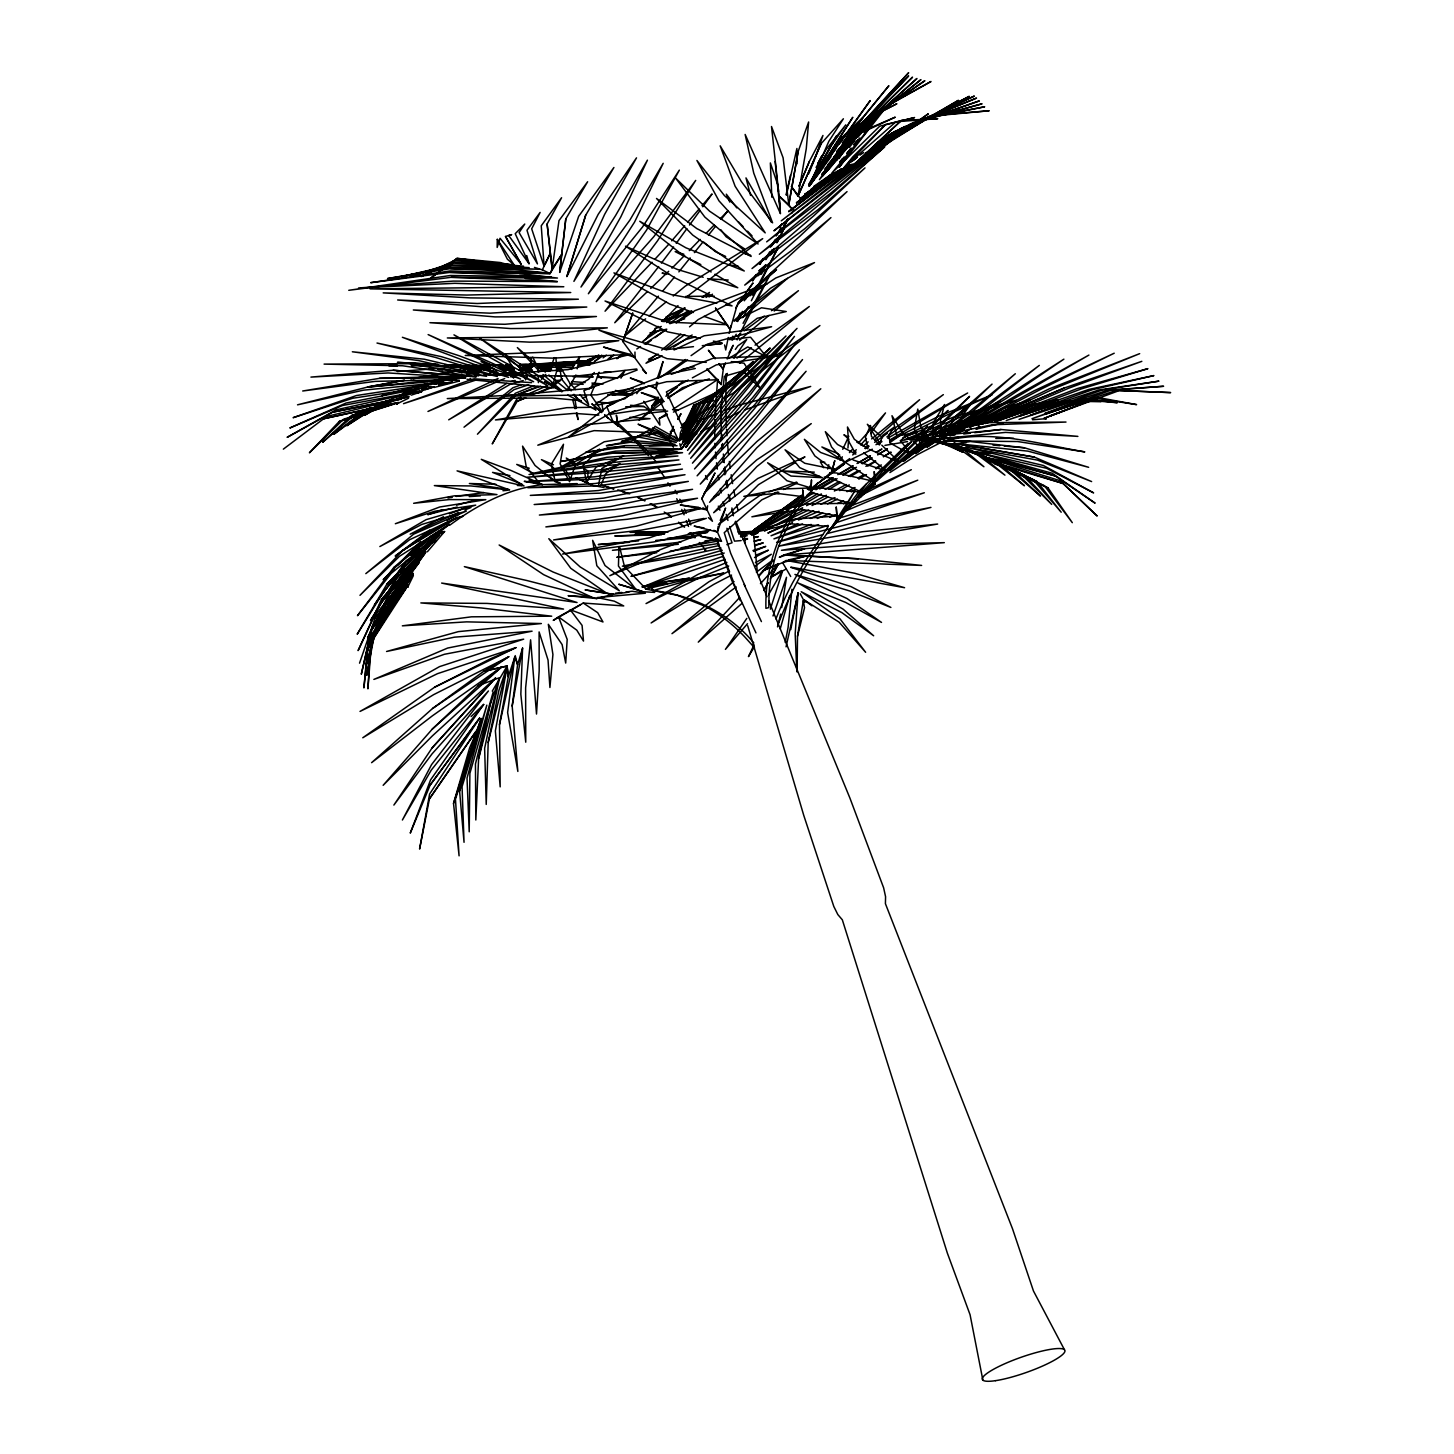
<?xml version="1.0" encoding="UTF-8"?>
<svg xmlns="http://www.w3.org/2000/svg" width="1454" height="1454" viewBox="0 0 1454 1454"><rect width="100%" height="100%" fill="white"/><g stroke="black" fill="none" stroke-linecap="round" stroke-linejoin="round"><path stroke-width="1.5" d="M480.729 719.857L476.003 733.852L476.021 731.362L429.439 798.828L419.588 849.063L429.602 794.066L479.638 718.076L430.184 784.978L410.264 833.106L430.566 779.889L483.709 704.427L471.096 716.586M721.402 417.298L721.402 411.591M797.101 671.675L797.501 636.234L803.299 600.629L804.734 602.21L804.553 600.229L839.158 622.203L865.621 652.264L840.012 618.895L801.209 591.723L841.921 612.661L873.654 635.78L843.138 609.171L797.955 582.945L845.592 602.392L881.524 622.421L846.991 598.521L794.938 574.421L849.609 590.942L890.902 607.445L850.972 586.598L790.867 567.423M519.405 265.846L512.699 265.864L514.153 265.028L497.286 239.347L497.177 247.416L500.031 238.256L521.168 264.228L505.501 236.475L511.663 234.621L508.7 235.53L529.02 263.701L526.73 255.54M932.905 439.253L933.232 422.841L944.518 404.503L940.338 420.842L942.846 436.454M714.768 419.388L714.75 439.053M721.402 409.683L721.566 402.94M817.893 482.601L810.968 491.507L811.477 480.074L810.968 491.507L803.808 500.231L802.699 489.962L803.808 500.231M618.986 546.849L618.441 566.042L635.652 589.124L642.959 591.705L654.5 592.396L652.101 588.634L654.5 592.396M727.327 373.424L725.946 379.567L726.109 373.896L725.782 404.703M499.504 724.528L514.807 656.972L507.61 712.551L517.86 771.438L512.172 706.062L517.588 664.805L514.807 656.972L508.282 676.746L499.504 724.528L500.176 786.868L495.36 730.908L507.155 666.677L498.94 690.232L488.199 742.394L486.236 804.425L484.636 748.337L499.14 679.781L478.602 758.734L475.822 820.001L475.458 764.022L493.179 692.013L469.896 773.328L469.206 831.797L467.025 778.126L486.836 705.154L462.063 786.669L464.044 842.302L459.591 791.121L475.549 733.906M515.207 655.59L517.588 664.805L522.586 648.102L520.841 694.176L525.748 742.194L525.621 687.869L530.601 639.815L536.508 714.041L539.18 670.657L539.107 631.927L548.049 660.08L549.921 687.506L552.92 654.518L548.322 624.293L562.116 644.576L565.697 663.06L567.187 639.378L558.518 616.896L583.272 603.047L623.748 605.936L614.315 601.174L597.285 597.558L645.376 593.232L632.126 591.251L625.929 591.978M745.12 542.796L744.321 533.6L739.941 533.545M714.895 417.298L717.585 379.73L706.808 368.916L721.184 384.547L723.91 364.827M405.63 588.525L398.105 598.303L370.643 643.122L367.917 688.832L371.751 639.287L386.419 616.314M648.575 385.928L607.318 406.557L568.569 436.945L611.734 412.5L658.735 398.051L641.25 392.598L663.824 401.577L656.136 388.636L656.572 382.148M786.069 646.848L798.119 592.723L795.174 633.908L796.847 671.657M847.955 448.032L848.518 440.18M798.119 592.723L790.722 629.637M837.34 521.368L836.25 507.173L837.34 521.368L829.034 531.492L854.861 490.834L837.34 521.368L852.898 502.157L840.448 515.988L860.023 490.162L908.15 443.343M413.39 575.566L407.629 587.307L408.101 585.18L397.942 597.485L368.062 642.123L363.918 687.924L369.043 638.052L413.172 574.076L403.067 585.29L371.188 630.364L361.301 674.238L372.515 626.092L418.97 562.753L408.647 572.785M679.436 441.144L680.472 432.583L693.849 405.03L713.678 400.359L694.648 404.721L680.399 439.635L682.053 434.019M791.939 589.27L788.123 627.31L785.233 642.432M725.946 379.567L726.437 375.114M529.02 263.701L515.225 233.694L524.767 224.043L519.096 232.585L537.435 263.901L526.984 230.259L540.125 212.429L531.673 228.805L544.105 266.3L541.251 225.788L561.589 197.726L547.122 223.971L552.138 268.935L561.844 254.177L550.048 273.57L450.122 270.935L370.697 282.676L450.068 272.389L550.048 273.57L552.138 268.935L558.99 220.608L587.634 181.732L565.788 218.918L559.681 272.389L578.674 216.319L613.915 167.483L585.653 215.301L566.878 276.514L598.194 214.338L636.507 157.85L604.628 214.374L573.912 281.367L615.551 215.592L647.43 160.158L620.84 216.864L580.982 287.056L629.909 220.063L663.188 163.321L634.471 222.244L588.361 293.744L642.432 227.115L679.345 170.136L646.503 230.186L596.267 301.65L653.755 236.748L695.703 180.405L657.572 240.782L605.046 311.211L652.01 262.247M559.681 272.389L565.788 218.918M708.425 517.624L712.46 521.277L707.098 509.9L707.607 505.81M712.46 538.144L700.41 536.272L721.475 541.306L717.404 532.019L718.149 526.403M711.17 271.971L682.653 255.068L639.76 221.262L685.961 247.834L744.284 271.007L692.74 235.094L656.517 198.453L696.757 228.551L751.155 256.486L704.845 217.064L675.637 178.097L709.57 211.175L758.097 243.981L718.948 200.816L696.92 160.467L724.383 195.527L765.222 232.876L735.106 186.221L720.184 145.836L741.286 181.459L772.601 222.844L753.735 173.081L745.139 134.459L780.398 213.538L779.09 196.036L788.795 204.705L783.106 157.814L771.511 126.516L779.09 196.036L791.23 208.086L788.795 204.705L798.119 151.652L808.624 121.991L806.279 148.653L797.992 196.181L791.339 186.439L800.5 198.635L835.723 172.644M780.671 614.079L777.508 626.892M781.707 607.59L786.523 577.293L773.001 615.969M402.267 588.143L374.187 632.054L366.717 675.419L375.659 628.037L398.051 594.577M788.795 204.705L798.119 151.652M512.172 706.062L522.586 648.102M577.165 368.862L579.637 356.666L571.477 369.443M728.272 337.492L725.728 349.978L724.601 344.962M729.108 333.329L737.233 304.758M786.396 195.127L796.901 148.49L797.101 163.793M598.648 484.364L601.956 468.406L623.584 455.793L619.64 457.41M732.016 340.091L732.852 336.11M478.602 758.734L490.125 704.699L498.886 679.654M786.105 194.636L790.431 175.389M849.718 458.592L831.815 471.659L834.741 460.791L831.815 471.659L820.365 481.637M949.135 444.306L939.629 442.507L939.847 441.543L973.689 452.03L1004.932 475.167L979.978 454.52L939.847 441.543L957.314 445.469L991.101 459.319L1024.452 485.763L996.772 461.918L950.68 443.688L971.018 450.177L1006.531 466.625L1040.446 496.05L1011.566 469.042L962.603 447.959L1020.435 473.313L1051.696 504.411L1025.015 475.531L973.889 452.557L1033.067 479.529L1061.202 512.226L1037.211 481.692L996.608 461.881L984.721 457.883L1044.408 485.709L1072.307 522.677L1048.061 487.944L1008.149 468.043L994.827 463.481L1010.148 466.916L1062.965 483.455L1097.188 516.006L1060.329 480.783L985.721 457.519L1000.534 460.209L1055.113 475.912L1095.116 503.157L1052.187 473.277L975.761 451.94L990.828 453.466M797.501 636.234L804.535 607.754L803.299 600.629M407.629 587.307L408.138 585.271L368.062 642.123M488.199 742.394L507.155 666.677M789.74 595.413L780.216 628.928M827.689 469.06L828.78 464.753M650.174 386.182L656.136 388.636L657.735 382.402M658.789 378.222L663.024 361.555L657.408 377.931M630.491 405.248L643.886 406.502L650.738 411.118L652.101 405.793L658.062 397.069M866.257 484.109L848.082 509.463L860.859 496.741L862.004 492.27L830.67 478.057L824.218 477.094M552.356 386.8L556.882 370.443L555.901 357.884M673.42 447.232L668.295 438.744L673.456 426.385M476.276 731.998L481.365 718.53L455.465 799.173L459.082 855.843L453.521 803.426L469.624 747.919L476.694 731.562L476.003 733.852M808.987 489.998L810.26 485.654M459.591 791.121L481.365 718.53M566.878 276.514L585.653 215.301M770.347 609.19L782.416 571.513M453.521 803.426L476.694 731.562M729.963 329.167L715.55 308.157L729.963 329.167L731.126 325.623M550.303 369.352L554.247 357.611M704.118 527.966L694.176 526.13L717.404 532.019L725.582 508.028L720.203 520.405M815.494 157.196L822.964 135.458L809.315 161.576L798.973 186.148M359.538 663.169L376.713 613.334L425.568 551.738L379.73 604.482L358.102 650.61L381.439 599.484L415.117 560.044L433.383 541.124L381.439 599.484M622.857 341.545L632.69 313.173L622.857 341.545L646.358 373.533L642.541 369.716M738.141 319.626L740.359 313.373M777.872 625.038C793.03 585.071 814.513 547.249 841.83 514.352L829.034 531.492M599.121 372.206L595.377 382.111L589.361 388.818M413.736 564.843L385.637 603.01L366.353 653.246L383.692 607.736L404.157 580.782M701.809 498.704L714.877 473.15L701.809 498.704L707.098 509.9L680.308 504.992L698.792 507.319M679.836 439.544L693.849 405.03M736.76 321.098L740.05 313.064M808.642 173.88L814.64 159.286M799.137 185.894L809.315 161.576M601.72 483.273L605.755 473.731L619.949 463.462L601.956 471.641M718.967 363.773L722.929 368.843L725.473 362.955M727.182 359.011L733.161 345.252L729.036 353.031M821.128 143.673L797.992 196.181L821.128 143.673L843.393 118.774L828.871 141.274L809.187 185.876M680.399 439.635L696.321 404.303L722.075 390.872L697.375 404.085L681.453 439.69L699.719 403.503L730.144 382.656L701.228 403.049L682.944 440.108L704.445 401.849L739.668 373.46L706.444 400.977L682.598 442.47L693.722 429.221L713.478 397.56L753.263 361.501L710.715 398.905L682.598 442.47M737.123 339.891L739.904 333.82M842.738 449.304L848.809 436.255M954.569 432.638L962.548 415.517L971.817 402.54L954.46 417.316M544.996 264.428L550.321 253.232L542.342 269.844L534.454 267.409M754.063 644.813L748.465 656.608L754.299 646.921M743.394 316.881L748.356 306.685M770.256 254.359L772.256 250.288M413.081 562.753L391.835 588.47L367.589 637.852L389.508 593.759L409.81 569.659M682.598 432.147L696.321 404.303M785.832 223.534L787.832 219.481M761.569 274.024L765.476 266.155M771.329 254.323L774.255 248.416M777.181 242.491L784.978 226.733L776.818 242.745M781.198 232.458L784.16 226.497M786.123 222.517L788.104 218.536M525.385 379.876L527.166 376.35M529.819 371.061L531.582 367.535L531.11 357.502M733.943 358.302L746.738 339.509L737.832 345.888L735.342 349.451M751.336 300.742L778.29 247.235L752.772 295.326M660.243 434.855L668.295 438.744L671.239 432.947M678.073 419.443L680.999 413.663L677.764 419.115M765.695 264.701L760.406 274.479M770.747 254.723L773.782 248.743M740.831 331.803L771.183 272.443L743.085 323.351M737.342 321.225L742.412 311.392M750.518 295.671L754.59 287.801M620.949 378.185L624.984 370.479L617.078 378.476M791.576 213.465L793.684 209.467M947.299 430.911L952.406 421.206M811.805 182.586L831.106 145.982L845.81 124.844L825.908 149.78L816.076 167.501M492.288 691.104L507.155 666.005L483.655 671.348L432.547 708.498L371.588 762.678L432.292 715.895L501.957 666.732L432.202 729.181L383.147 785.305L432.238 736.015L495.541 678L432.147 747.865L393.87 805.08L432.002 753.935L488.417 690.977L431.565 764.604L402.394 820.02L431.256 770.111L483.709 704.427M685.688 431.711L687.724 427.93L684.234 433.292M567.605 390.344L575.929 374.968M763.859 590.451L767.985 582.89M763.95 590.342L768.13 582.727M770.202 578.91L778.544 563.661L763.114 570.622L758.697 575.675M790.703 576.511L786.305 568.932L771.074 577.22L778.544 563.661L760.442 583.69M744.375 300.778L748.701 293.054M758.406 275.642L762.714 267.899M855.843 137.966L866.529 118.792L896.882 103.743L862.858 121.445L838.994 158.595M808.897 184.822L836.722 135.64L808.678 184.585M838.213 157.832L851.499 134.531M855.933 126.771L853.716 130.66L855.933 126.771L878.525 110.995L852.044 129.842L829.362 164.993M855.352 138.348L866.529 118.792M836.795 160.122L851.426 134.622M768.548 594.741L781.979 571.367M737.56 321.534L742.994 312.228M525.494 397.778L517.242 401.249L492.252 443.906L516.77 399.068L520.823 397.269M427.385 551.757L444.524 531.619L441.307 532.182L422.623 547.685L386.891 584.144L357.193 634.217L384.837 589.724L433.383 541.124M752.5 280.713L755.953 274.915M765.131 259.484L769.711 251.76M775.455 242.109L777.745 238.256M745.757 299.088L750.264 291.527M654.1 405.484L657.462 399.868M398.487 574.675L370.479 620.567L396.706 578.347L412.5 562.244M710.824 500.376L756.752 447.832L820.819 388.763L756.862 441.58L703.9 493.542L806.098 371.279L756.971 425.858L700.265 484.109L756.371 417.898L802.517 359.556L755.953 414.117L697.12 475.822L755.117 407.883L799.355 349.76L754.59 404.884L694.539 468.933L753.39 400.014L796.683 341.999L752.572 397.742L692.449 463.172L750.7 394.179L794.484 336.383L749.464 392.598L690.668 458.264L792.812 332.966L689.069 454.048L740.577 388.818L797.028 328.386L737.796 389L687.524 450.395L732.071 390.126L785.978 336.001L728.763 391.108L685.943 447.269L697.629 429.784L684.289 444.579L693.722 429.221L680.436 445.96L681.417 449.122L657.081 451.667L612.497 453.248L561.262 461.445L615.66 451.14L681.417 449.122L697.629 429.784L722.547 393.434L770.129 347.997L719.221 394.852L681.417 449.122M752.808 280.767L756.389 274.988M765.931 259.612L771.892 249.997M684.289 444.579L713.478 397.56M732.816 339.763L736.233 334.293M759.806 264.119L763.332 258.503M770.402 247.235L775.109 239.728M779.817 232.222L782.161 228.478M819.783 171.427L839.958 139.293L863.167 117.338L844.392 135.858M388.872 612.497L394.979 602.919M399.868 595.268L413.299 574.221L403.485 586.235M840.103 460.336L842.357 456.829M810.968 491.507L814.494 486.018M759.897 264.355L763.459 258.812M771.765 245.89L776.527 238.511M781.271 231.113L784.833 225.57M370.643 643.122L405.721 588.997M776.036 235.821L780.98 228.296M875.054 484.182L874.272 471.659L875.054 484.182L860.859 496.741L886.849 466.171L911.894 441.525M776.4 235.621L781.416 228.06M837.268 458.664L839.74 454.92M404.285 585.29L408.011 579.71M809.551 186.039L842.393 137.258L873.254 117.338L849.409 135.186L819.42 179.605L861.858 131.496L895.264 117.174L868.311 129.588L831.852 173.044L879.706 126.225L914.566 117.556L885.577 124.535L852.844 156.796L844.301 167.374L895.955 121.754L937.775 118.683L901.335 120.464L856.279 162.448L858.805 162.066L846.81 167.683M374.187 632.054L384.274 617.132M386.8 613.406L413.299 574.221M685.943 447.269L722.547 393.434M809.696 184.603L852.807 117.283L809.296 185.112M476.021 731.362L429.439 798.828M746.811 618.368L725.419 649.375L747.483 623.748M735.669 307.866L753.045 282.967L748.028 289.709M807.697 494.342L790.522 519.878L778.781 545.886A173.262 159.54 74.9 0 0 769.002 595.995L768.803 607.572L765.913 608.354C764.931 568.132 778.871 528.365 803.626 496.777L776.981 493.36L743.812 496.377L780.126 489.107L811.059 487.944L786.905 480.711L767.585 462.772L791.085 476.058L822.328 477.694L799.7 467.625L785.051 449.777L804.789 463.281L832.433 468.951L814.894 455.974L804.389 439.326L820.638 452.467L843.774 460.936L831.561 446.96L825.327 431.656L837.54 444.506L855.824 454.121L848.464 440.871L847.482 426.985L854.37 439.308L867.947 448.795L865.384 437.127L870.51 425.495L871.4 436.291L879.397 444.997L882.633 435.364L893.992 427.276L888.739 435.2L890.048 442.452L900.135 435.418L917.492 432.365L906.351 435.837L900.171 440.853L917.928 437.145L940.611 440.707M779.453 227.46L782.052 223.771L779.471 227.551M407.429 579.637L378.603 620.385L366.263 664.969L380.33 616.078L405.103 581.309M410.046 575.929L412.663 572.24M636.743 393.67L640.614 388.236M809.333 185.458L821.037 168.991M419.443 561.171L425.967 552.029M825.854 162.684L836.286 148.072M838.903 144.419L870.219 100.58L822.328 167.155M870.637 433.583L885.504 412.9L858.642 442.743M750.482 534.309L754.462 529.529L799.573 496.668M406.684 560.372L374.441 604.9L405.684 562.371L420.679 549.594M673.584 246.98L661.425 263.065M676.237 243.327L686.851 228.696M689.505 225.043L700.119 210.43M702.773 206.777L712.06 193.982L701.973 205.686M808.842 186.039L823.237 166.283M809.587 185.694L820.274 171.227M822.946 167.61L830.961 156.759M430.184 784.978L479.638 718.076M512.699 265.864L500.158 262.502L456.974 258.358L430.62 278.223L456.611 258.703L511.535 264.864M733.961 320.607L770.475 288.292L814.513 262.574L775.727 278.005L738.014 303.214L743.03 296.471M371.188 630.364L413.172 574.076M393.87 567.405L357.466 615.696L391.217 573.367L441.307 532.182L431.056 536.362L393.87 567.405L449.431 524.385L399.432 556.337L359.974 595.34L402.794 550.394L440.144 526.53L457.737 517.406L402.794 550.394M850.354 152.488L839.249 167.228L887.54 105.379L930.996 81.497L885.559 106.96L864.13 132.823M811.586 183.022L823.673 167.046M412.336 570.004L415.062 566.406M417.789 562.807L424.604 553.829M836.595 151.525L908.677 72.7L845.374 141.22L837.013 151.798M385.637 603.01L410.755 570.804M658.68 266.573L614.751 322.752L647.448 291.563M950.316 441.434L943.573 440.853L1017.509 441.525L1084.811 451.885C1037.683 443.997 986.884 427.512 939.629 442.507L943.81 442.034L929.579 440.344L928.761 441.38L931.196 439.999L955.114 445.596L983.922 466.752L961.712 447.723L929.579 440.344L931.196 439.999L919.71 439.853L955.114 445.596M375.168 617.914L418.97 562.753M678.873 271.88L690.141 257.867M694.376 252.614L702.827 242.109M708.462 235.112L715.513 226.351M721.148 219.354L728.2 210.594L720.402 218.609M827.562 165.12L851.39 135.731L908.659 75.899L854.534 133.041L824.781 169.046M845.537 139.039L888.885 85.695L842.211 142.837M839.703 162.085L842.538 158.613M846.755 153.415L850.99 148.217M853.807 144.746L858.042 139.529M866.493 129.133L882.015 110.05L924.871 80.697L880.124 111.794L862.604 132.223M834.214 156.432L851.39 135.731M839.83 162.157L844.12 156.977M846.973 153.524L851.262 148.363M854.116 144.909L859.841 138.003M594.304 372.497L588.597 379.294L573.912 387.945M658.444 296.125L624.875 335.947L645.612 318.862M662.806 290.927L674.492 277.078M849.118 147.508L854.897 140.693M857.787 137.276L876.544 115.102L920.945 79.625L874.508 116.938L856.769 137.167M825.454 169.336L860.15 128.515L912.53 77.153L863.04 126.28L821.783 174.207M668.84 244.181L655.136 258.994M671.73 240.837L684.689 225.77M687.578 222.426L699.101 209.031M802.299 496.214L752.972 532.091L758.043 532.618L751.773 533.473M822.582 175.952L870.437 120.446L916.929 78.498L868.02 122.427L821.964 174.625M416.407 561.226L419.188 558.009M851.844 503.993L879.234 472.495L911.44 441.58M827.235 170.881L833.142 164.138M839.049 157.395L842.011 154.015M847.918 147.272L853.825 140.529M831.815 471.659L834.342 468.806M391.835 588.47L396.306 583.472M399.287 580.128L414.19 563.407M433.565 541.67L439.526 534.981M541.361 379.33L545.832 374.35M432.147 747.865L495.541 678M601.556 355.43L594.304 361.701L603.246 355.558M758.606 576.511L773.219 560.317L763.114 570.622L782.579 562.643L806.516 555.919L858.278 558.79L921.636 565.424L788.341 560.535M853.334 452.939L856.261 449.722M860.641 444.924L866.493 438.508M739.595 597.539L698.265 642.141L742.013 603.355M596.213 355.776L589.488 361.755L598.794 355.412M1003.296 422.95L976.216 429.112L978.96 426.149M849.427 452.594L852.498 449.304M394.488 403.667L339.309 421.387L309.411 452.794L343.435 419.315L388.472 404.212M399.65 572.767L404.23 568.005M414.917 556.9L421.024 550.575M642.613 342.253L658.008 326.332M662.624 321.534L678 305.613M685.688 297.634L762.714 238.62L685.343 286.093L673.257 296.071M844.301 167.374L885.577 124.535M684.58 255.45L671.966 268.172M689.251 250.633L700.156 239.419M706.39 233.022L714.168 225.006M420.606 541.47L383.202 579.728L394.288 568.732M860.859 496.741L881.142 476.04L863.676 492.47L901.662 454.757L948.044 410.41L876.58 481.165L923.126 440.235M538.18 386.382L515.916 395.252L477.439 434.201L515.352 393.271L533.891 385.764M932.523 433.855L969.582 396.36L942.392 422.114M738.868 531.891L755.226 531.837L813.931 492.47M705.644 549.739L704.79 550.575L705.663 550.066L699.283 542.506M397.451 565.588L416.444 546.74L434.964 533.872M832.306 173.571L800.5 198.635L832.306 173.571L813.677 186.475M916.583 436.891L927.543 426.113L916.274 436.927M650.72 288.455L668.695 271.298M386.891 584.144L441.307 532.182M926.38 437.254L939.175 425.15M432.202 729.181L478.275 685.616L501.957 666.732M408.61 398.196L396.815 403.939L398.323 402.522L323.697 418.752L398.323 402.522M856.279 162.448L901.335 120.464M382.366 405.121L351.505 415.59L322.679 442.252L356.121 413.608L381.548 405.084M759.242 270.989L765.804 265.028L758.933 270.771M738.014 303.214L830.943 217.591L790.994 250.96L744.721 285.111L800.1 236.039L847.046 191.619L804.862 228.66L752.009 268.554L813.604 215.937L865.021 167.901L818.257 209.521L759.351 254.25L826.744 198.398L884.704 146.836L831.234 192.764L766.64 241.855L905.897 128.715L773.928 230.822L851.553 169.173L911.876 125.68M968.237 429.421L964.238 433.056L971.472 428.348M955.296 433.056L966.692 422.787M969.945 419.842L978.069 412.5L1000.479 401.068L986.63 411.028L969.273 426.513M745.048 298.088L776.527 269.735L755.898 286.62M709.552 502.248L756.734 459.9L811.259 423.605L756.916 466.534L713.66 512.717L757.716 478.548L804.953 456.865L799.137 460.355M660.916 400.813L639.142 420.097L662.588 402.558M665.932 396.36L682.689 381.53M742.285 317.663L787.468 278.35L739.977 315.354M925.725 439.744L889.975 470.642L926.561 441.289M419.243 548.249L410.937 555.392L416.135 551.339M864.876 448.359L868.147 445.542M874.708 439.926L919.619 399.705L871.6 438.944M636.107 389.199L624.856 398.778L597.231 405.248M852.662 454.975L856.097 452.067M862.985 446.233L868.147 441.852M603.101 357.866L606.318 355.158M739.613 340.127L769.039 315.391M774.237 311.029L798.446 290.673L771.438 310.702M656.426 354.503L645.976 363.246L662.024 355.667M661.643 350.141L680.799 334.111M689.505 326.841L698.211 319.553L767.421 283.512L694.939 310.647L676.183 323.006M649.066 316.009L666.35 301.76M852.28 164.029L788.722 211.575L844.592 168.191M554.029 385.419L562.425 378.585M739.65 363.3L809.315 306.485L755.062 345.18M935.285 434.31L992.046 384.11L952.57 422.06L933.177 437.49M752.136 532.982L765.422 522.349L753.245 530.819L757.17 570.132M709.025 296.979L712.496 294.217M843.956 167.973L796.465 202.869L823 181.732L804.68 194.491L838.013 170.827M927.888 441.707L903.225 461.354L930.451 441.125M855.952 162.521L781.271 220.826L855.715 164.684L911.985 125.262M858.787 161.049L872 150.798L932.05 115.448L989.193 110.758L928.852 116.393L865.639 155.287M732.925 336.983L729.454 339.636L750.555 337.219L766.603 356.939L747.738 346.906L728.708 358.502M739.868 331.639L757.207 318.299L786.25 311.538L761.496 307.775L734.234 321.116M788.722 211.575L850.008 164.738M667.55 373.823L687.597 359.883M283.348 449.141L326.768 416.407L408.865 396.815L332.766 412.154L287.129 437.345L336.128 409.846L419.861 391.253L403.467 392.707M706.062 297.452L709.643 294.762M429.712 530.147L395.197 556.01L428.73 532.182L448.25 521.532M667.986 398.505L682.417 387.709L709.298 378.84M664.841 349.505L684.761 334.638M737.233 336.074L740.831 333.402M744.43 330.73L764.241 316.045M939.538 434.401L964.947 415.517L1015.328 373.751L971.508 412.3L940.811 434.964M796.465 202.869L841.502 169.555M875.744 144.237L882.942 138.912L974.362 96.055L886.14 136.621L876.889 143.201M738.45 532.237L751.391 533.055L768.203 520.659L754.462 529.529L801.427 495.978M931.796 441.616L915.547 453.612L933.886 440.998M661.079 399.214L652.101 405.793L659.88 401.558M666.477 395.252L677.255 387.346M753.245 530.819L801.972 495.051M809.078 489.834L844.61 463.753L815.785 484.818M733.997 581.691L671.984 633.671L736.251 586.943M755.335 566.006L771.329 554.247L755.426 562.589M756.371 572.149L772.837 560.044M370.152 407.72L333.82 434.31L365.063 409.828L371.37 407.811M645.867 344.307L651.356 340.272M655.009 337.601L665.987 329.567M676.946 321.534L691.577 310.811M616.859 358.52L622.367 354.522M648.12 335.91L655.463 330.603M666.495 322.624L683.053 310.647M810.769 189.511L822.255 181.223M915.529 123.045L928.324 113.812L915.62 122.718M852.062 160.976L857.515 157.087M875.671 144.11L882.942 138.912M875.962 444.724L881.415 440.816M886.867 436.927L943.355 394.634L891.066 430.729M736.978 358.066L751.445 347.76M852.826 160.303L856.533 157.668M660.334 377.422L685.652 359.502M691.068 355.648L707.353 344.125L771.62 326.732L704.172 335.783L674.074 349.978M613.643 355.139L608.117 359.047L613.715 355.321M661.552 321.334L670.767 314.827L684.998 307.957M804.68 194.491L835.614 172.699M875.617 144.491L891.993 132.95L976.525 98.072L895.155 131.224L876.635 143.782M628.91 592.141L613.152 594.322L596.722 598.575L526.911 580.528L464.353 566.624L577.038 602.519L441.634 583.072L563.534 609.081L486.963 603.41L420.842 602.919L481.238 607.972L551.702 616.187L471.478 616.823L402.34 625.838L466.625 621.858L541.361 623.548L458.41 631.618L386.564 651.483L454.375 637.179L532.091 631.181L447.65 648.048L373.86 679.418L444.433 654.282L523.694 639.16L439.526 666.623L360.01 711.424L437.454 673.675L515.97 647.612L490.471 658.789L434.655 687.179L362.773 737.778L433.637 694.648L508.773 656.717L432.547 708.498M865.439 448.723L869.11 446.16M874.599 442.307L887.413 433.31M594.722 405.03L613.897 391.689M939.375 437.2L944.882 433.419M948.553 430.893L983.377 406.92L1039.319 365.408L989.665 404.303L941.629 437.127M889.884 472.586L917.674 454.484L939.557 443.179M396.815 403.939L398.723 402.631M936.085 440.925L926.852 447.232L936.358 441.18M850.953 160.885L856.551 157.068M875.199 144.382L891.993 132.95M852.571 160.104L856.279 157.595M859.968 155.087L863.676 152.579M616.914 358.665L622.53 354.885M643.122 341.036L659.989 329.713M669.349 323.406L688.069 310.829M435.091 536.635L438.799 534.145M664.114 321.697L684.761 308.121M651.883 412.881L659.898 425.131L659.316 418.498L666.877 413.463M672.53 409.664L717.858 379.385M374.423 407.302L346.761 425.731L385.492 401.249L391.871 399.287M852.735 160.485L856.461 158.013M873.2 146.854L901.098 128.297L979.342 100.908L904.297 126.752L872.436 147.781M754.953 529.765L782.597 511.463M786.269 509.027L802.844 498.031M808.369 494.378L812.059 491.943M834.941 172.535L827.435 177.479L834.978 172.626M849.936 162.63L853.68 160.158M703.227 297.325L708.716 293.69M636.797 348.996L640.56 346.525M644.304 344.053L666.804 329.204M673.456 347.179L692.159 334.983M449.431 524.385L431.056 536.362L444.524 531.619L442.507 531.655M976.87 424.822L985.903 418.934L977.07 424.168M771.074 577.22L781.38 570.531M872.618 148.29L910.277 123.953L982.068 103.779L913.512 122.481L869.946 150.525M865.566 154.96L922.836 118.556L984.685 106.778L919.546 119.882L870.092 150.962M942.065 437.545L1063.892 359.156L1007.04 397.905L943.173 438.254M701.918 297.252L709.534 292.418M506.792 383.383L448.704 419.824L510.39 384.183L523.222 380.53M860.986 159.922L932.05 115.448M846.482 167.083L850.317 164.72M674.074 429.475L670.221 431.856L674.438 430.202M681.762 424.75L714.477 404.648M724.092 398.723L733.707 392.816L819.929 325.532L731.944 385.528L723.874 389.199M677.455 372.424L683.198 368.916L694.031 366.79M976.216 429.112L979.851 426.894M985.321 423.568L998.08 415.789L1064.001 388.109L1141.826 361.337L1068.763 388.2L987.321 422.623M865.439 153.306L922.836 118.556M596.74 356.394L592.778 358.211L596.594 355.903M598.012 357.575L601.865 355.285M889.703 440.108L967.655 392.98L887.703 438.199M829.162 489.289L840.794 482.328M850.463 476.53L860.15 470.714M867.893 466.08L875.635 461.445M883.396 456.792L891.138 452.158L883.36 456.483M839.721 490.634L849.281 484.891M858.841 479.166L866.475 474.586M876.035 468.86L879.852 466.57M891.32 459.682L895.137 457.392L891.138 459.464M795.265 462.663L758.443 484.691L718.403 524.53L760.424 495.014L764.677 493.488M872.8 151.198L958.44 100.326L886.304 141.929M878.089 443.906L881.942 441.616M788.559 511.026L755.226 531.837M794.32 507.61L817.421 493.924M381.457 405.321L364.827 415.135L392.544 399.559M385.146 403.14L396.233 396.615L411.082 392.453M819.674 488.962L837.086 478.675M842.902 475.258L856.442 467.261M862.24 463.826L871.909 458.119M794.102 510.045L760.969 529.656L802.626 507.755M799.954 506.592L821.383 493.906M949.026 435.055L1017.927 394.579L1088.919 355.067L949.789 436M561.426 466.843L604.246 441.78L660.171 432.838L668.295 438.744M813.749 489.053L833.233 477.621M839.067 474.186L852.716 466.189M858.551 462.754L870.237 455.902M876.09 452.467L881.942 449.032L876.18 452.376M508.773 656.717L483.655 671.348L507.155 666.005L508.282 676.746L507.391 668.695M991.083 415.262L1002.478 408.61L985.485 418.152M812.822 489.126L832.015 477.984M837.777 474.64L853.134 465.734M856.988 463.517L870.419 455.72M815.93 489.725L835.232 478.729M842.957 474.313L854.552 467.715M862.277 463.299L871.946 457.792M851.262 491.906L855.097 489.707M825.127 489.398L838.722 481.728M848.427 476.24L858.133 470.751M865.893 466.352L875.599 460.882M981.886 423.95L993.5 417.371M999.298 414.081L1010.894 407.502L1030.068 400.159L1004.587 407.974M396.506 397.342L402.431 393.998L411.118 391.835M834.36 491.052L846.119 484.527M857.86 477.984L863.731 474.713M875.472 468.17L881.342 464.916M440.762 533.709L444.524 531.619M844.81 462.517L872.327 449.195M667.659 397.342L696.811 381.457M688.342 380.021L666.386 391.926L683.471 428.803M692.34 377.858L716.277 364.881L780.107 355.648L713.169 358.229L671.348 374.35M982.777 424.077L998.08 415.789L980.178 423.968M951.77 435.019L1034.158 390.781L1114.218 353.213L1039.665 389.854L969.927 426.731M804.098 509.772L764.404 530.946L772.474 527.148M812.023 505.538L827.889 497.068M648.502 359.247L658.226 354.085M666.005 349.941L685.434 339.6L695.957 336.801M728.781 571.222L708.97 581.727L651.119 622.966L713.678 584.435L731.562 575.075M754.517 557.536L768.384 550.175L755.862 555.174M963.947 429.893L957.968 433.038L964.093 430.093M873.436 146.836L969.327 96.328L876.853 143.801M592.778 358.211L598.757 355.067M443.452 516.733L410.155 534.2L458.646 512.444M806.588 505.665L826.435 495.232M847.028 491.688L855.043 487.508M609.19 413.754L614.951 410.737M422.623 547.685L435.673 540.943M692.976 435.909L696.902 433.874M700.828 431.838L716.549 423.732M724.401 419.679L740.104 411.573M580.637 604.755L553.247 620.385L558.518 616.896L576.765 630.145L583.508 641.087L582.073 625.365L570.15 609.699L602.992 621.967L597.685 612.679L583.272 603.047M857.678 497.141L911.331 469.697L868.165 489.689M447.25 520.314L459.173 514.225M422.86 387.982L428.585 385.056M398.142 398.251L417.498 388.545M822.819 534.69L779.108 546.086L862.404 531.728L937.648 524.058L781.489 550.303L861.113 544.614L944.318 542.651L783.779 555.028L779.308 557.282L804.898 548.649L783.779 555.028L858.278 558.79M889.866 440.635L939.702 415.826L992.082 394.852L945.591 415.68L904.406 436.218M434.655 687.179L515.97 647.612M785.778 524.331L767.857 533.073L792.412 522.622M791.758 521.404L813.64 510.717M827.58 503.92L837.54 499.067M970.2 427.131L1049.588 388.691L1139.682 353.649L1054.768 388.345L978.306 424.641M511.935 264.61L455.829 259.793L420.969 276.551L455.32 260.557L523.567 266.173L454.23 262.174L412.045 276.242L453.575 263.119L529.201 267.645L452.412 264.901L401.795 276.587L451.849 265.846L538.961 269.244L451.031 267.572L387.564 278.55L450.631 268.627L514.643 269.59L545.105 272.825L519.478 273.661L557.464 278.041L451.194 277.314L348.76 290.309L450.558 275.46L551.157 277.005L525.257 278.441L557.336 281.603L453.212 281.095L358.538 287.983L454.775 283.312L563.807 286.747L370.061 288.855L570.75 292.527L466.861 295.053L383.184 292.89L470.278 297.888L578.365 299.215L477.33 303.504L397.651 299.978L481.547 306.739L586.798 307.048L490.034 313.173L413.318 309.975L495.014 316.899L596.449 316.499L504.92 324.278L429.93 322.697L510.645 328.568L607.318 327.841L522.313 337.11L447.323 337.946L529.583 342.144L618.822 340.654L544.25 352.268L465.244 355.448L552.575 358.138L630.327 354.431L603.555 347.07L635.034 357.43L634.962 352.032M665.859 317.099L683.798 308.448M777.654 492.324L761.841 499.812L724.237 532.691L730.69 553.283L745.048 585.889M783.579 489.507L797.428 482.946M776.509 525.239L808.769 509.99M820.856 504.265L834.978 497.595M498.086 378.476L427.967 411.464L504.72 378.531M421.46 389.199L425.459 387.346M433.437 383.62L441.434 379.912M457.737 517.406L409.628 539.707L365.808 573.639L413.645 534.163L466.443 511.045L421.587 524.512L379.857 546.559L426.095 519.66L475.712 505.156L434.764 511.263L395.343 523.731L439.653 507.01L485.818 499.667L449.122 499.594L413.645 503.302L454.484 495.814L496.977 494.596L434.346 485.581L470.896 485.945L509.682 489.943L457.065 470.86L524.076 485.981L481.292 459.337L510.59 470.296L542.669 484.636L577.165 483.619M659.316 418.498L667.386 414.844M673.438 412.1L717.822 391.944M526.911 394.597L547.195 385.655M555.319 382.093L559.372 380.294M797.937 523.913L771.038 535.781L802.553 523.967M810.351 518.442L822.764 512.971M843.447 503.847L847.573 502.012M986.194 422.805L990.229 421.042M994.754 419.17L1007.186 413.79M1011.348 411.991L1025.852 405.721L994.227 419.297M978.651 424.931L1064.001 388.109M449.868 525.112C477.166 505.029 508.264 488.326 542.669 484.636L524.276 481.329L539.507 483.201L526.257 466.825L522.568 446.124L535.036 465.462L553.52 480.456M998.88 419.752L1033.449 404.903L1058.312 399.886L1028.014 405.321M798.537 520.023L819.002 511.317M837.413 503.484L843.538 500.867M531.691 395.179L550.248 387.364M561.535 467.134L608.499 447.468L624.293 446.814M643.231 586.78L690.923 567.115L722.838 556.409M726.909 562.407L698.302 574.221L646.03 603.592L701.555 576.82L728.708 566.006M753.481 551.448L765.749 546.395L752.954 550.484M615.696 459.046L595.976 467.152L586.58 482.51L575.948 477.784L592.014 485.254L604.046 487.508M902.825 437.763L956.187 416.026L1016.201 400.268L961.803 416.571L904.788 439.544L971.981 418.207L1039.537 409.228L977.397 419.479L916.747 438.108M1049.733 415.989L1098.297 397.578L1136.592 404.612L1093.644 397.96L1045.099 414.263M464.789 509.99L470.914 507.537M517.242 401.249L525.657 397.923M538.289 392.907L553.029 387.073M582.418 398.051L586.616 396.397M680.745 427.73L716.549 413.699M724.983 410.41L737.614 405.466L810.696 386.437L744.393 410.046M649.484 361.101L659.825 357.084M710.006 530.256L660.134 549.721L609.826 575.711L662.824 553.792L716.477 538.78L721.475 541.306M637.179 370.025L590.07 388.291L501.993 396.179L596.812 394.834L633.344 388.109M811.132 524.421L773.928 538.871L818.62 524.658M829.743 517.188L835.941 514.771M844.211 511.572L917.765 480.165L850.863 505.847M593.777 357.539L587.434 359.992L591.542 359.083M987.321 422.969L1077.141 388.6L1147.915 368.644L1081.431 388.89L994.736 421.733M1050.042 415.989L1098.297 397.578M449.45 513.88L468.333 506.755M1021.017 414.844L1052.841 402.849L1082.776 400.486L1046.353 403.576L999.371 420.315M1032.522 419.788L1046.371 418.643L1044.445 418.17L1062.02 411.537M817.257 518.442L829.852 513.716M1044.953 413.772L1084.702 398.923L1117.308 402.703L1079.631 399.541M478.275 685.616L499.376 677.746M1044.445 418.17L1119.253 390.563L1170.652 392.598L1116.29 390.399L1031.958 418.679L1110.82 390.235L1163.618 386.273L1107.803 390.199L1019.072 419.37L1102.077 390.072L1158.929 381.148L1098.842 389.981L1006.223 420.533L1092.499 389.672L1153.913 375.586L1088.81 389.436L994.772 421.86M515.916 395.252L540.634 386.219M1030.613 415.099L1069.744 400.795L1101.151 401.504L1064.055 401.522L1019.072 416.371M1044.717 413.427L1084.702 398.923M768.948 491.961L796.647 482.056M726.855 544.632L732.053 542.796L726.891 528.256M472.714 379.13L403.521 403.667L475.513 380.203M489.489 373.187L493.688 371.697M521.423 384.747L512.917 387.764L464.008 427.185L513.953 389.672L528.711 384.747M645.34 586.416L725.219 559.336M706.317 518.333L649.465 537.798L562.498 554.047L653.628 541.997L709.915 529.91M385.801 403.667L400.632 398.705M411.228 395.161L421.824 391.617L417.625 392.962M754.753 545.704L763.259 542.851L754.59 545.123M451.867 519.896L462.826 516.279L459.046 517.151M827.998 525.385L776.618 542.306L861.622 520.859L930.96 507.41L827.181 533.545M834.432 523.276L924.308 492.761L839.903 517.897M654.936 328.549L661.316 326.459M669.821 323.679L684.707 318.789M442.18 509.9L427.749 514.643L457.21 507.046M456.592 505.174L475.385 500.121M374.405 406.338L391.471 400.759M417.08 392.38L434.146 386.8L425.477 389.49M663.26 321.461L692.649 312.01M645.376 588.815L667.877 581.564L689.596 578.183L661.879 582.182L642.45 587.053M379.785 405.103L392.398 401.068M396.597 399.705L400.795 398.36M351.505 415.59L388.291 403.903M339.309 421.387L396.597 403.285M379.967 403.612L390.799 400.25M403.794 396.215L410.301 394.198M438.635 384.947L445.015 382.984M433.946 387.491L459.264 381.093L458.919 379.876M662.533 320.353L692.304 311.465M631.2 576.238L722.274 550.266M414.863 390.417L418.988 389.218M510.808 381.62L515.116 380.403M558.082 368.316L564.534 366.499M754.426 541.361L760.842 539.598L754.226 540.997M700.737 508.427L636.089 526.239L553.592 539.943L640.941 530.201L704.063 518.424M939.629 442.507L958.713 437.272L933.759 439.417L944.827 439.235M641.959 586.816L650.338 584.526L667.477 583.963L643.958 586.471M427.494 383.529L381.911 395.579L410.192 388.563M434.001 381.82L440.507 380.094M453.521 376.641L462.208 374.35M466.552 373.205L486.072 368.044M724.237 553.047L631.272 576.329M367.444 387.109L297.525 404.83L363.482 390.163L443.815 382.275L426.549 380.966L367.444 387.109L454.938 379.585L459.264 381.093L438.581 376.713L379.567 378.331L302.705 390.999L375.15 381.384L454.938 379.585L438.581 376.713L465.625 377.822L379.567 378.331M421.987 389.109L426.331 388.018M443.706 383.674L452.412 381.493M414.554 387.491L427.603 384.256M434.128 382.638L440.653 381.021M453.703 377.786L458.046 376.713M466.752 374.55L473.277 372.933M484.164 370.243L488.508 369.152M630.327 354.431L568.005 369.643L483.546 374.968L576.111 376.113L636.779 368.971M396.76 400.232L401.14 399.178M645.649 589.106L678.291 581.418L723.856 573.112L683.471 581.782L653.082 590.578C691.631 594.959 728.945 612.788 753.844 642.977M719.439 545.486L622.367 566.169L683.58 556.1L721.111 548.085M743.267 540.07L747.592 539.089M754.081 537.598L758.406 536.617L754.008 537.38M440.853 379.112L432.492 380.984L441.344 379.076M453.375 376.313L461.718 374.441M527.984 370.861L532.291 369.898M538.762 368.462L551.72 365.59M916.783 438.29L987.102 422.641L1066 422.06L992.155 424.804L924.162 438.744L935.158 437.418M788.177 559.972L806.516 555.919L783.779 555.028M427.967 385.183L421.369 386.619L428.021 385.474M434.546 383.729L438.944 382.784M542.142 370.406L550.957 368.498M555.355 367.535L564.17 365.626M649.902 332.93L656.426 331.548M414.554 389.163L418.988 388.236M884.923 445.378L907.532 441.598M332.766 412.154L408.865 396.815M695.303 368.498L666.913 374.223L612.497 395.288L666.75 381.711L717.585 379.73L721.184 384.547M653.064 331.948L665.987 329.386M528.166 371.552L532.527 370.697M541.215 369.025L552.084 366.917M741.358 534.69L745.538 533.891M404.267 380.185L368.989 386.728L404.63 380.366M410.882 378.967L459.409 369.97M463.826 369.152L481.474 365.881M419.861 391.253L342.544 405.484L289.855 427.985L346.07 403.031L431.111 386.291L352.759 398.251L293.108 417.698L356.448 395.524L443.815 382.275M680.872 547.813L718.458 540.961M740.559 536.908L747.192 535.708M751.609 534.89L756.044 534.091L751.591 534.672M413.554 378.785L418.007 377.985M422.46 377.204L458.119 370.843M462.572 370.043L482.619 366.463M434.655 384.329L439.09 383.583M924.162 438.744L947.59 434.728L1001.024 429.512L1077.887 436.382L1005.586 432.401L933.759 439.417M976.161 447.141L953.806 443.306L1028.014 451.158L1088.646 467.316L1024.47 447.796L969.782 441.453L951.043 444.67L962.857 448.341M718.785 543.433L670.221 551.157M743.012 539.27L747.411 538.507M612.497 453.248L677.255 452.321L655.99 455.956L682.562 452.703L657.081 451.667L676.982 448.868L621.64 447.45L585.653 452.43L624.838 445.596L677.055 445.724L630.436 442.325L606.336 445.724L633.417 440.507L675.074 444.342L638.76 437.109L621.367 441.543L641.523 435.291L676.274 442.47L646.339 432.02L634.471 438.254L648.757 430.366L677.546 441.162L652.955 427.603L649.411 435.164L655.082 426.313L679.545 440.162M857.133 162.339L858.805 162.066M700.664 508.173L627.128 519.296L545.868 526.911L622.457 515.752L697.52 498.249L614.624 509.609L539.379 515.061L611.025 506.483L692.577 489.326L605.827 500.976L534.163 504.538L603.537 498.14L688.342 481.401L599.975 493.142L530.31 495.396L598.412 490.543L685.016 474.713L596.231 485.909L527.82 487.744L595.413 483.491L682.453 469.097L594.631 479.111L526.766 481.674L594.577 476.803L680.454 464.226L595.213 472.586L527.166 477.257L595.94 470.351L678.945 459.9L598.321 466.116L529.038 474.513L600.138 463.808L677.909 455.974L604.355 459.555L532.418 473.495L607.009 457.301L677.255 452.321M609.426 414.426L639.415 409.937L665.478 409.955M658.789 551.084L616.805 557.318L656.881 552.702M451.903 497.032L447.632 497.668L451.94 497.45M456.174 496.414L483.891 492.561M504.829 370.098L513.735 368.807M524.876 367.208L533.782 365.917M544.923 364.318L549.376 363.682M509.881 371.406L514.28 370.77M520.877 369.825L529.692 368.571M538.489 367.317L549.503 365.736M741.358 534.927L745.52 534.345M740.631 534.054L745.048 533.454M704.972 540.852L718.294 539.089M740.504 536.144L744.939 535.563M924.253 438.145L909.986 440.017L936.231 440.544L962.893 452.23L942.846 442.125L919.71 439.853M939.538 436.891L943.937 436.364M950.516 435.582L954.914 435.055M963.693 434.001L970.291 433.201M974.671 432.674L1001.024 429.512M680.908 542.051L612.443 550.303L678.346 544.287M507.192 370.098L513.934 369.298M525.185 367.971L531.928 367.19M538.671 366.39L545.414 365.59M570.168 362.682L576.911 361.882M581.418 361.355L585.907 360.828L556.046 362.718L576.111 362.137M615.605 593.177L621.803 592.45M452.485 378.676L459.1 377.931M693.485 346.652L667.132 349.542L598.921 330.149L667.022 358.665L706.244 362.391M702.264 345.688L722.038 343.526M434.328 382.148L443.27 381.166M667.659 411.1L643.758 413.627L617.296 422.369L618.005 425.986L604.973 415.499M674.165 410.41L678.509 409.955L674.165 409.955M708.352 344.98L721.293 343.653M774.4 492.706L778.799 492.252M807.388 489.344L820.583 487.999L862.004 492.27M502.92 490.725L507.137 490.325M638.579 540.87L598.23 544.559L629.218 542.324M667.731 538.216L701.155 535.363M693.522 537.507L655.772 540.397M742.721 533.236L758.043 532.618M504.011 367.826L510.645 367.262M523.931 366.135L528.347 365.754M546.068 364.227L550.484 363.845M563.77 362.718L585.907 360.828M542.996 374.496L562.444 391.181L479.547 338.055L512.081 361.901L547.831 385.783L453.957 334.856L490.652 357.848L533.636 381.748L428.13 334.584L520.587 379.04L458.901 355.667L402.376 337.292L508.609 377.368L441.198 356.612L377.004 343.035L435.182 357.339L497.341 376.495L424.295 359.211L352.341 351.777L418.498 360.556L486.581 376.313L408.101 363.718L324.078 364.1L402.703 365.79L476.094 376.75L393.125 370.261L310.92 377.095L388.2 372.951L465.625 377.822M533.327 364.172L589.742 361.392L567.205 362.828M738.832 532.364L752.136 531.31M397.305 371.533L468.243 366.154M480.365 495.887L469.242 496.596M544.668 364.282L553.683 363.7M533.291 393.943L447.269 398.578L552.284 397.996L581.327 400.686M454.938 379.585L426.549 380.966L446.832 383.583M498.249 365.736L502.702 365.517M507.173 365.299L511.626 365.099M529.492 364.245L554.029 363.082M560.735 362.755L589.742 361.392M687.978 534.127L699.029 533.654M649.12 445.796L664.932 445.142M664.478 534.091L614.788 535.963L661.37 534.836M664.496 533.164L635.162 534.072L664.605 533.436M492.724 365.554L501.739 365.299M506.246 365.172L510.754 365.045M519.75 364.79L526.512 364.609M540.016 364.227L594.086 362.682L535.236 364.027M714.241 296.18L685.761 296.398M480.929 365.245L485.454 365.154M494.505 364.936L501.303 364.79M505.828 364.681L510.354 364.59M519.405 364.372L530.71 364.118M689.269 533.182L706.917 532.8M739.995 532.073L748.828 531.873L740.013 531.91M591.687 407.302L566.733 407.683L495.432 419.952L574.385 413.39L598.866 415.099M625.729 406.775L643.886 406.502M995.772 438.472L1013.493 438.217M696.012 532.291L707.153 532.2M738.341 531.928L751.391 533.055M488.29 365.336L465.643 365.408M492.815 365.317L501.848 365.281M506.356 365.245L510.881 365.227M519.914 365.19L531.201 365.136L519.932 365.027M535.726 365.099L574.13 364.918L535.744 364.972M668.004 532.091L630.091 532.309L667.368 532.219M702.536 532.091L706.953 532.073M481.547 365.136L486.054 365.118M492.833 365.099L501.866 365.081M506.374 365.063L510.899 365.045M438.472 365.463L411.282 365.517L438.217 365.645M445.269 365.445L458.846 365.427M701.264 531.946L707.825 531.946M738.487 531.873L747.247 531.855M774.655 493.597L779.199 493.597M808.642 493.56L815.44 493.56L850.354 503.284L806.57 503.902L751.882 516.806L802.19 509.409L837.813 515.952L794.829 519.06L740.686 535.635L791.285 523.858L828.38 526.293L804.571 562.026L792.793 582.418A401.595 340.091 70.4 0 0 775.945 618.913M444.979 365.663L481.038 365.717M498.795 366.935L512.281 367.044M519.023 367.099L532.509 367.226M539.27 367.28L552.756 367.389M557.245 367.426L572.985 367.571M693.976 532.891L704.917 533.036M485.545 365.736L490.034 365.808M499.013 365.972L505.738 366.081M523.694 366.408L532.673 366.572M537.162 366.644L573.058 367.28M503.193 369.988L514.389 370.207M518.86 370.279L532.291 370.552M541.251 370.715L550.212 370.897M556.918 371.024L561.389 371.115M603.937 371.933L610.644 372.079L606.1 371.897M607.663 394.725L630.182 395.234M943.573 440.853L969.782 441.453M460.991 370.007L456.465 369.879L460.482 370.297M467.788 370.188L481.365 370.552M510.354 374.878L514.825 375.005M539.416 375.695L543.905 375.823M557.318 376.204L561.789 376.332M572.967 376.641L593.105 377.204M597.576 377.331L617.696 377.895L597.376 376.75M495.85 484.237L469.369 483.51L509.154 489.616M531.655 382.656L473.822 378.785M551.829 383.311L556.319 383.456M569.768 383.874L583.218 384.31M592.196 384.601L598.921 384.819M649.175 432.474L594.141 430.638L537.798 445.197L587.67 424.495L650.029 418.679L630 417.28M653.573 432.62L660.171 432.838L638.088 424.186L650.174 430.02M501.685 368.062L510.772 368.389M519.841 368.734L531.201 369.152M540.27 369.48L551.629 369.898M556.173 370.061L560.699 370.243M814.313 472.132L783.452 470.987L819.929 476.458M829.743 472.714L836.359 472.968L874.181 481.347L821.873 446.96L838.485 453.884M451.194 277.314L557.336 281.603M454.629 376.186L459.01 376.386M450.631 268.627L545.105 272.825M450.068 272.389L551.157 277.005M437.963 364.336L397.396 362.373L438.199 364.663M444.724 364.663L489.798 366.862M444.997 365.045L492.597 367.735M509.282 371.77L513.789 372.042M520.568 372.424L527.348 372.806M577.038 375.605L592.85 376.495M708.243 278.823L728.236 280.022M517.351 485.472L521.659 485.745M453.812 377.349L458.264 377.676M447.814 366.081L407.956 363.1L446.233 366.463M452.23 366.408L489.871 369.225M555.737 380.312L560.263 380.657M571.567 381.53L585.126 382.566M591.905 383.074L603.21 383.947M393.125 370.261L476.094 376.75M429.184 368.389L433.692 368.753M438.199 369.116L478.784 372.351M494.56 373.623L499.086 373.987M824.836 462.245L820.347 461.881L823.8 467.752M474.477 375.532L478.729 375.895M961.548 442.398L966.056 442.779M993.009 445.106L999.752 445.687M1004.241 446.069L1024.47 447.796M450.722 366.844L493.488 370.606M1043.754 418.388L1046.371 418.643M553.792 387.909L467.061 379.312M567.278 389.145L571.767 389.563M612.207 393.271L630.182 394.925M455.829 259.793L511.463 264.973M596.976 402.14L610.371 403.394M438.236 369.48L442.743 369.934M447.269 370.388L478.893 373.569M510.518 376.75L515.043 377.204M596.722 598.575L568.096 595.686L591.633 597.085L543.596 574.639L499.14 544.996L553.065 572.004L606.591 593.196L613.152 594.322L608.208 595.34L611.48 593.65L613.152 594.322L585.071 589.906L606.591 593.196L570.804 568.332L548.812 538.671L580.237 567.005L619.331 590.778L596.812 565.697L592.632 540.288L605.046 565.551L635.652 589.124L618.713 584.254L642.959 591.705M468.551 371.115L472.568 371.533M453.757 377.949L458.192 378.403M582.509 361.028L585.998 361.392M741.158 540.579L734.506 541.142L729.654 526.566M731.271 361.61L744.03 363.209L760.406 388.509L742.849 370.952L724.31 376.295L721.129 407.902L721.384 440.489M456.974 258.358L512.898 265.591M668.658 273.988L662.079 273.098L666.405 274.442M953.806 443.306L1034.267 457.065L1091.627 481.583L1037.538 460.118L965.492 447.05L1043.445 465.498L1093.626 492.888L1046.553 468.279L975.761 451.94M729.544 264.973L738.359 266.318M980.632 447.905L1034.267 457.065M790.94 567.133L904.588 587.707L854.625 573.221L786.123 560.426L782.579 562.643L786.305 568.932M509.936 475.585L492.542 472.386L522.222 484.382M716.913 303.104L671.366 294.617L613.915 272.879L669.967 304.122L693.413 312.519M725.582 304.722L732.089 305.922L674.856 277.859L625.511 246.199L677.273 269.408L703.209 277.26M700.283 338.455L667.64 331.875L605.028 300.996L668.204 322.116L727.527 324.751L704.081 316.354M713.351 341.09L722.056 342.853M615.424 390.417L632.545 394.779M929.579 440.344L973.689 452.03M985.721 457.519L1055.113 475.912M529.02 479.947L539.398 482.728M744.448 253.578L750.755 255.341M624.111 393.162L630.563 394.997M600.775 484.982L613.497 488.671M617.75 489.907L629.655 493.869M995.208 463.317L999.443 464.589M1007.913 467.097L1062.965 483.455M683.816 254.196L675.165 251.615L685.034 256.613M605.209 486.472L613.788 489.035M707.516 278.568L737.778 287.728L714.968 274.224M529.256 468.224L516.715 464.408L533.509 473.531M853.044 459.955L886.885 471.223L863.803 452.885M455.956 379.985L459.264 381.093M494.651 366.19L481.056 361.573L493.797 368.843L498.031 373.024M642.432 382.166L630.291 378.004L644.213 383.729M939.847 441.543L991.101 459.319M622.385 491.616L628.055 493.633M584.453 481.637L588.47 483.073M557.155 482.001L560.353 483.273L555.21 481.819L551.411 464.008L563.498 444.252L560.099 463.808L569.568 481.728L575.457 464.408L599.539 449.086L583.181 465.171L586.58 482.51L592.014 485.254M950.68 443.688L1006.531 466.625M553.483 464.771L541.433 459.628L553.774 467.915M561.535 468.188L565.551 469.915L570.313 478.62M869.565 449.45L899.463 462.317L881.815 445.178M984.721 457.883L1037.211 481.692M725.673 256.431L715.731 251.851L703.845 242.218M994.827 463.481L1048.061 487.944M637.597 497.104L644.758 500.467M637.797 497.541L644.904 500.903M567.751 395.07L595.976 410.01L593.977 407.502M713.859 530.31L717.404 532.019M542.342 269.844L550.048 273.57M702.9 507.828L707.098 509.9M688.996 258.612L700.828 264.592M562.444 391.181L544.505 381.53L561.916 391.853M985.921 458.901L996.535 464.735M651.701 504.138L656.844 506.973M650.102 503.611L656.935 507.373M889.884 442.907L911.24 454.884L900.808 440.98M847.573 436.836L843.902 434.746L848.882 439.272M856.733 442.089L862.24 445.233M577.892 464.971L566.26 458.028L575.548 466.116M583.708 468.461L587.598 470.769L588.034 476.93M631.89 355.43L635.034 357.43M664.205 512.044L671.457 517.115M541.815 472.041L555.446 480.892M744.339 248.725L726.146 236.784L720.784 229.696M652.41 386.182L656.136 388.636M660.425 399.232L663.824 401.577M804.553 600.229L811.914 605.791M500.485 368.171L508.609 374.405M909.931 438.872L902.898 433.274L891.974 415.699L896.882 435.764M913.457 441.671L922.254 448.686L919.092 440.78M573.239 394.888L581.564 401.649M548.83 374.987L568.005 390.617M673.838 436.2L678.673 440.162M601.72 411.955L591.833 403.812L601.683 412.591M507.664 357.484L519.387 367.28L524.53 378.076M539.743 371.715L517.351 347.579L545.341 372.133M514.153 265.028L507.41 259.212L497.286 239.347M882.614 437.745L867.329 424.277L880.215 443.615M678.673 522.586L683.053 526.457M754.481 647.739L745.03 637.216A200.979 167.319 -76.9 0 0 704.154 605.864L677.473 595.322L646.212 589.161L624.493 566.569L619.586 546.904M598.085 375.132L601.247 378.294M690.414 533.182L694.957 537.871M738.432 221.79L742.994 226.479M747.538 231.186L752.082 235.893M604.591 414.59L608.263 418.425M646.358 450.013L617.296 422.369L616.387 415.226L618.005 425.986M575.53 389.563L569.677 382.893L559.572 365.699L561.389 378.876L571.149 390.872M579.91 394.579L588.67 404.612L583.872 390.672L594.286 386.491L590.778 394.943L602.101 411.482M647.666 451.54L656.645 462.427M648.575 455.611L631.436 437.218L612.588 420.533L606.682 406.375L614.442 402.994L601.792 402.558L603.047 411.155M715.223 358.611L708.389 350.214L715.004 358.684M573.93 394.307L576.729 397.742M470.078 378.276L471.114 379.585M736.76 207.867L726.309 194.164L729.781 202.051M927.997 436.709L920.782 426.731L917.765 409.083L914.348 428.948L917.51 436.836M643.686 401.304L650.738 411.118M521.168 264.228L505.501 236.475M719.33 363.645L722.929 368.843M505.974 356.085L512.771 367.408L513.498 378.149M771.438 222.335L745.975 177.897L750.537 195.381M800.263 593.741L804.734 602.21M1064.401 1349.639L1033.467 1291.007L1012.475 1228.666L885.413 903.679L885.577 896.7L883.632 887.831L849.918 798.082L768.766 600.884M675.11 490.271L676.982 493.851M679.763 499.249L681.635 502.83M532.727 357.102L538.162 367.971L538.216 372.169M684.434 430.766L688.342 438.617M755.953 632.89L731.689 580.201L716.477 538.78M659.662 399.995L678.582 440.562M684.398 509.045L686.233 513.189M735.779 521.241L767.058 596.685M686.288 520.641L688.524 526.457M688.633 519.133L690.832 524.949M734.161 584.072L740.286 600.702M739.123 534.309L736.396 525.948A289.819 224.352 84.5 0 1 735.124 521.913M747.719 625.711L803.753 815.367L833.814 906.478L837.831 914.566L842.32 919.8L947.336 1253.057L970.072 1314.743L982.868 1380.155M679.781 443.688L680.436 445.96M726.218 514.316L727.945 520.441M572.767 400.086L575.112 408.756M576.293 413.1L578.056 419.606L577.038 412.918M731.907 507.973L733.252 513.807M723.129 501.575L724.11 505.901M736.724 504.629L738.05 510.445M733.779 490.071L735.033 496.468M718.112 475.422L718.876 479.802M720.402 488.544L721.166 492.924M731.18 474.713L732.598 483.582M575.021 399.523L576.366 408.447M729.363 461.427L730.199 468.061M716.549 462.808L717.331 469.115M547.122 223.971L552.138 268.935M778.544 191.528L777.872 185.131L770.366 162.921L771.82 197.217M778.999 195.799L780.107 206.45M775.146 161.467L780.398 213.538M727.218 440.162L728.545 454.811M721.657 444.815L722.02 449.195M714.859 443.325L715.186 447.705M715.532 452.067L716.022 458.61M726.564 429.203L726.964 435.782M721.911 434.673L722.147 439.09M726.437 427.022L725.8 406.884M721.402 419.188L721.511 423.623M538.289 376.368L538.38 382.656M715.641 537.889A336.183 92.056 73.2 0 1 729.635 571.913M731.18 575.893A336.183 92.056 73.2 0 1 733.488 581.891M730.253 499.831A401.595 323.969 55.5 0 1 729.399 495.578M727.818 486.981A401.595 323.969 55.5 0 1 726.709 480.311M725.71 473.659A401.595 323.969 55.5 0 1 724.819 467.043M724.274 462.626A401.595 323.969 55.5 0 1 723.365 454.012M722.82 447.705A401.595 323.969 55.5 0 1 722.511 443.525M733.416 515.788A289.819 224.352 84.5 0 1 731.816 509.627M729.763 500.994A289.819 224.352 84.5 0 1 728.345 494.469M727.055 487.944A289.819 224.352 84.5 0 1 725.891 481.383M724.837 474.786A289.819 224.352 84.5 0 1 723.928 468.497M723.147 462.172A289.819 224.352 84.5 0 1 722.674 457.955M705.517 475.567A289.819 97.418 67.2 0 1 707.226 479.438M718.331 506.137A289.819 97.418 67.2 0 1 719.966 510.263M667.749 513.989A177.279 177.152 -27.5 0 1 671.439 516.643M678.6 522.204A177.279 177.152 -27.5 0 1 684.525 527.257M690.396 532.746A177.279 177.152 -27.5 0 1 694.976 537.417M657.244 466.679A235.621 219.445 -82.3 0 1 664.769 477.712M667.949 482.819A235.621 219.445 -82.3 0 1 670.003 486.272M676.728 498.704A235.621 219.445 -82.3 0 1 678.527 502.339M681.781 509.409A235.621 219.445 -82.3 0 1 684.089 514.789M761.423 621.603A401.595 28.789 62.3 0 1 744.139 584.49M713.841 496.668A7.252 1.327 -19.4 0 1 719.021 494.723M779.253 235.966L776.272 242.073L779.217 236.002M787.196 219.645L781.234 231.877L787.177 219.663M822.037 155.523L817.911 163.484L822.037 155.523M841.539 168.828L835.85 172.481L841.557 168.9M887.394 448.995L877.725 454.702L887.394 448.995M575.911 361.973L569.314 362.918L575.893 361.937M589.942 364.827L578.637 364.899L589.942 364.809M397.687 365.554L388.618 365.572L397.633 365.572M995.536 1380.664A43.765 8.033 -19.4 0 0 1063.964 1353.111A43.765 8.033 -19.4 0 0 1011.421 1360.926A43.765 8.033 -19.4 0 0 995.536 1380.664"/></g></svg>
